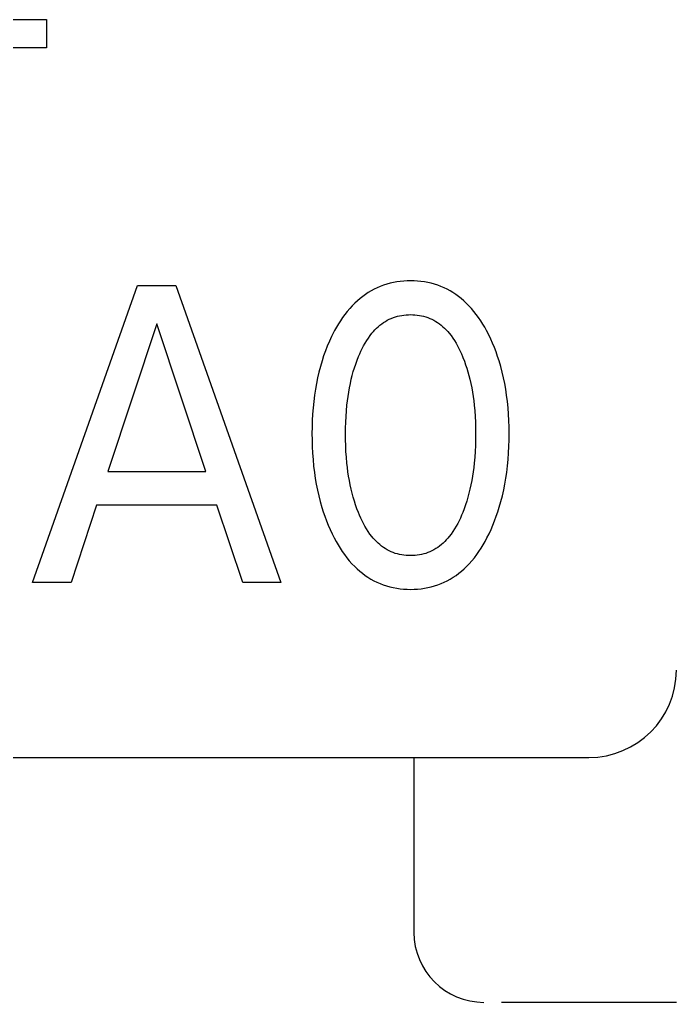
# Model space of a CAD drawing. Extents: x 10 to 879, y 6 to 221.
# Drawn here: x 682.83 to 685.573, y 133.269 to 137.375 of the extents above; entities that cross this region are included whole.
import ezdxf

# ---------------------------------------------------------------- set-up
doc = ezdxf.new("R2010")
doc.units = 0
doc.header["$LTSCALE"] = 5
doc.header["$MEASUREMENT"] = 0
doc.layers.get('0').update_dxf_attribs({"linetype": 'CONTINUOUS'})

msp = doc.modelspace()

# ---------------------------------------------------------------- linework, layer by layer
at = {"color": 7, "linetype": 'Continuous'}
for p, q in [((682.5697, 137.3746), (682.9419, 137.3746)), ((682.9419, 137.3746), (682.9419, 137.2575)), ((682.9419, 137.2575), (682.5697, 137.2575)), ((684.4052, 136.2786), (684.391, 136.2761)), ((684.4194, 136.2805), (684.4052, 136.2786)), ((684.4338, 136.2819), (684.4194, 136.2805)), ((684.4482, 136.2827), (684.4338, 136.2819)), ((684.4626, 136.283), (684.4482, 136.2827)), ((684.477, 136.2827), (684.4626, 136.283)), ((684.4915, 136.2819), (684.477, 136.2827)), ((684.5058, 136.2805), (684.4915, 136.2819)), ((684.5201, 136.2786), (684.5058, 136.2805)), ((684.5343, 136.2761), (684.5201, 136.2786)), ((682.8833, 135.0223), (683.3216, 136.2645)), ((683.3216, 136.2645), (683.4821, 136.2645)), ((683.4821, 136.2645), (683.9205, 135.0223)), ((684.2981, 136.2415), (684.286, 136.2342)), ((684.3105, 136.2482), (684.2981, 136.2415)), ((684.3232, 136.2543), (684.3105, 136.2482)), ((684.3361, 136.2599), (684.3232, 136.2543)), ((684.3496, 136.2649), (684.3361, 136.2599)), ((684.3632, 136.2692), (684.3496, 136.2649)), ((684.377, 136.2729), (684.3632, 136.2692)), ((684.391, 136.2761), (684.377, 136.2729)), ((684.5483, 136.273), (684.5343, 136.2761)), ((684.5622, 136.2692), (684.5483, 136.273)), ((684.5759, 136.2649), (684.5622, 136.2692)), ((684.5894, 136.2599), (684.5759, 136.2649)), ((684.6023, 136.2543), (684.5894, 136.2599)), ((684.615, 136.2482), (684.6023, 136.2543)), ((684.6274, 136.2415), (684.615, 136.2482)), ((684.6396, 136.2342), (684.6274, 136.2415)), ((684.2408, 136.2002), (684.2304, 136.1906)), ((684.2515, 136.2094), (684.2408, 136.2002)), ((684.2627, 136.2181), (684.2515, 136.2094)), ((684.2741, 136.2264), (684.2627, 136.2181)), ((684.286, 136.2342), (684.2741, 136.2264)), ((684.6514, 136.2264), (684.6396, 136.2342)), ((684.6629, 136.2182), (684.6514, 136.2264)), ((684.674, 136.2094), (684.6629, 136.2182)), ((684.6847, 136.2002), (684.674, 136.2094)), ((684.6951, 136.1906), (684.6847, 136.2002)), ((684.198, 136.1553), (684.1882, 136.1427)), ((684.2083, 136.1675), (684.198, 136.1553)), ((684.2191, 136.1793), (684.2083, 136.1675)), ((684.2304, 136.1906), (684.2191, 136.1793)), ((684.7064, 136.1793), (684.6951, 136.1906)), ((684.7171, 136.1675), (684.7064, 136.1793)), ((684.7274, 136.1553), (684.7171, 136.1675)), ((684.7372, 136.1427), (684.7274, 136.1553)), ((684.1698, 136.1165), (684.1613, 136.103)), ((684.1788, 136.1297), (684.1698, 136.1165)), ((684.1882, 136.1427), (684.1788, 136.1297)), ((684.3496, 136.1086), (684.3575, 136.1137)), ((684.3575, 136.1137), (684.3655, 136.1184)), ((684.3655, 136.1184), (684.3738, 136.1226)), ((684.3738, 136.1226), (684.3821, 136.1264)), ((684.3821, 136.1264), (684.3906, 136.1297)), ((684.3906, 136.1297), (684.3993, 136.1327)), ((684.3993, 136.1327), (684.408, 136.1352)), ((684.408, 136.1352), (684.4169, 136.1373)), ((684.4169, 136.1373), (684.4259, 136.1391)), ((684.4259, 136.1391), (684.435, 136.1404)), ((684.435, 136.1404), (684.4442, 136.1414)), ((684.4442, 136.1414), (684.4534, 136.1419)), ((684.4534, 136.1419), (684.4626, 136.1421)), ((684.4626, 136.1421), (684.4718, 136.1419)), ((684.4718, 136.1419), (684.481, 136.1414)), ((684.481, 136.1414), (684.4901, 136.1404)), ((684.4901, 136.1404), (684.4992, 136.1391)), ((684.4992, 136.1391), (684.5082, 136.1373)), ((684.5082, 136.1373), (684.5171, 136.1352)), ((684.5171, 136.1352), (684.5259, 136.1327)), ((684.5259, 136.1327), (684.5346, 136.1297)), ((684.5346, 136.1297), (684.543, 136.1264)), ((684.543, 136.1264), (684.5513, 136.1226)), ((684.5513, 136.1226), (684.5596, 136.1184)), ((684.5596, 136.1184), (684.5677, 136.1137)), ((684.5677, 136.1137), (684.5755, 136.1086)), ((684.7465, 136.1297), (684.7372, 136.1427)), ((684.7554, 136.1165), (684.7465, 136.1297)), ((684.7639, 136.1029), (684.7554, 136.1165)), ((683.4026, 136.1043), (683.1982, 135.4871)), ((683.6078, 135.4871), (683.4026, 136.1043)), ((684.1454, 136.0752), (684.1425, 136.0699)), ((684.1531, 136.0892), (684.1454, 136.0752)), ((684.1613, 136.103), (684.1531, 136.0892)), ((684.3075, 136.0713), (684.3139, 136.0782)), ((684.3139, 136.0782), (684.3206, 136.0849)), ((684.3206, 136.0849), (684.3275, 136.0913)), ((684.3275, 136.0913), (684.3346, 136.0974)), ((684.3346, 136.0974), (684.342, 136.1031)), ((684.342, 136.1031), (684.3496, 136.1086)), ((684.5755, 136.1086), (684.5832, 136.1031)), ((684.5832, 136.1031), (684.5905, 136.0974)), ((684.5905, 136.0974), (684.5977, 136.0913)), ((684.5977, 136.0913), (684.6046, 136.0849)), ((684.6046, 136.0849), (684.6112, 136.0782)), ((684.6112, 136.0782), (684.6176, 136.0713)), ((684.7721, 136.0892), (684.7639, 136.1029)), ((684.7798, 136.0752), (684.7721, 136.0892)), ((684.7888, 136.0578), (684.7798, 136.0752)), ((684.1327, 136.0504), (684.1235, 136.0307)), ((684.1425, 136.0699), (684.1327, 136.0504)), ((684.2728, 136.0232), (684.2793, 136.0339)), ((684.2793, 136.0339), (684.2862, 136.0443)), ((684.2862, 136.0443), (684.2936, 136.0544)), ((684.2936, 136.0544), (684.3014, 136.0642)), ((684.3014, 136.0642), (684.3075, 136.0713)), ((684.6176, 136.0713), (684.6238, 136.0642)), ((684.6238, 136.0642), (684.6316, 136.0544)), ((684.6316, 136.0544), (684.6389, 136.0443)), ((684.6389, 136.0443), (684.6459, 136.0339)), ((684.6459, 136.0339), (684.6524, 136.0232)), ((684.7973, 136.0402), (684.7888, 136.0578)), ((684.8053, 136.0224), (684.7973, 136.0402)), ((684.1069, 135.9904), (684.0996, 135.9699)), ((684.1149, 136.0107), (684.1069, 135.9904)), ((684.1235, 136.0307), (684.1149, 136.0107)), ((684.2502, 135.9785), (684.2553, 135.9899)), ((684.2553, 135.9899), (684.2608, 136.0012)), ((684.2608, 136.0012), (684.2666, 136.0123)), ((684.2666, 136.0123), (684.2728, 136.0232)), ((684.6524, 136.0232), (684.6586, 136.0123)), ((684.6586, 136.0123), (684.6644, 136.0012)), ((684.6644, 136.0012), (684.6698, 135.9899)), ((684.6698, 135.9899), (684.675, 135.9785)), ((684.8128, 136.0044), (684.8053, 136.0224)), ((684.8198, 135.9862), (684.8128, 136.0044)), ((684.0928, 135.9492), (684.0859, 135.9258)), ((684.0996, 135.9699), (684.0928, 135.9492)), ((684.2335, 135.9358), (684.2392, 135.9514)), ((684.2392, 135.9514), (684.2453, 135.9669)), ((684.2453, 135.9669), (684.2502, 135.9785)), ((684.675, 135.9785), (684.6799, 135.9669)), ((684.6799, 135.9669), (684.6815, 135.9628)), ((684.6815, 135.9628), (684.6873, 135.9479)), ((684.8263, 135.9678), (684.8198, 135.9862)), ((684.8324, 135.9492), (684.8263, 135.9678)), ((684.8393, 135.9258), (684.8324, 135.9492)), ((684.0859, 135.9258), (684.0796, 135.9021)), ((684.2235, 135.9041), (684.2283, 135.92)), ((684.2283, 135.92), (684.2335, 135.9358)), ((684.6873, 135.9479), (684.6926, 135.933)), ((684.6926, 135.933), (684.6975, 135.9179)), ((684.6975, 135.9179), (684.7021, 135.9026)), ((684.8456, 135.9021), (684.8393, 135.9258)), ((684.0741, 135.8783), (684.0692, 135.8543)), ((684.0796, 135.9021), (684.0741, 135.8783)), ((684.211, 135.8542), (684.215, 135.8719)), ((684.215, 135.8719), (684.2191, 135.8881)), ((684.2191, 135.8881), (684.2235, 135.9041)), ((684.7021, 135.9026), (684.7063, 135.8873)), ((684.7063, 135.8873), (684.7102, 135.8719)), ((684.7102, 135.8719), (684.7142, 135.8542)), ((684.8511, 135.8783), (684.8456, 135.9021)), ((684.856, 135.8543), (684.8511, 135.8783)), ((684.0649, 135.8302), (684.0612, 135.806)), ((684.0692, 135.8543), (684.0649, 135.8302)), ((684.2042, 135.8184), (684.2074, 135.8363)), ((684.2074, 135.8363), (684.211, 135.8542)), ((684.7142, 135.8542), (684.7178, 135.8363)), ((684.7178, 135.8363), (684.721, 135.8184)), ((684.8603, 135.8302), (684.856, 135.8543)), ((684.8639, 135.806), (684.8603, 135.8302)), ((684.0612, 135.806), (684.0579, 135.7794)), ((684.1989, 135.7823), (684.2014, 135.8004)), ((684.2014, 135.8004), (684.2042, 135.8184)), ((684.721, 135.8184), (684.7238, 135.8004)), ((684.7238, 135.8004), (684.7262, 135.7823)), ((684.8673, 135.7794), (684.8639, 135.806)), ((684.0552, 135.7527), (684.0532, 135.726)), ((684.0579, 135.7794), (684.0552, 135.7527)), ((684.1946, 135.7402), (684.1968, 135.7642)), ((684.1968, 135.7642), (684.1989, 135.7823)), ((684.7262, 135.7823), (684.7283, 135.7642)), ((684.7283, 135.7642), (684.7306, 135.7402)), ((684.8699, 135.7527), (684.8673, 135.7794)), ((684.8719, 135.726), (684.8699, 135.7527)), ((684.0532, 135.726), (684.0518, 135.6992)), ((684.1917, 135.6921), (684.1929, 135.7162)), ((684.1929, 135.7162), (684.1946, 135.7402)), ((684.7306, 135.7402), (684.7323, 135.7162)), ((684.7323, 135.7162), (684.7335, 135.6921)), ((684.8733, 135.6992), (684.8719, 135.726)), ((684.051, 135.6724), (684.0507, 135.6456)), ((684.0518, 135.6992), (684.051, 135.6724)), ((684.1908, 135.6438), (684.191, 135.668)), ((684.191, 135.668), (684.1917, 135.6921)), ((684.7335, 135.6921), (684.7342, 135.668)), ((684.7342, 135.668), (684.7344, 135.6438)), ((684.8742, 135.6724), (684.8733, 135.6992)), ((684.8744, 135.6456), (684.8742, 135.6724)), ((684.0507, 135.6456), (684.051, 135.6183)), ((684.191, 135.6194), (684.1908, 135.6438)), ((684.7344, 135.6438), (684.7342, 135.6194)), ((684.8742, 135.6184), (684.8744, 135.6456)), ((684.051, 135.6183), (684.0518, 135.5911)), ((684.0518, 135.5911), (684.0532, 135.5638)), ((684.1917, 135.5949), (684.191, 135.6194)), ((684.1928, 135.5704), (684.1917, 135.5949)), ((684.7335, 135.5949), (684.7323, 135.5704)), ((684.7342, 135.6194), (684.7335, 135.5949)), ((684.872, 135.564), (684.8734, 135.5912)), ((684.8734, 135.5912), (684.8742, 135.6184)), ((684.0532, 135.5638), (684.0551, 135.5366)), ((684.1945, 135.546), (684.1928, 135.5704)), ((684.1968, 135.5217), (684.1945, 135.546)), ((684.7306, 135.546), (684.7284, 135.5217)), ((684.7323, 135.5704), (684.7306, 135.546)), ((684.87, 135.5369), (684.872, 135.564)), ((684.0551, 135.5366), (684.0578, 135.5095)), ((684.0578, 135.5095), (684.0611, 135.4824)), ((684.1988, 135.5033), (684.1968, 135.5217)), ((684.2012, 135.4849), (684.1988, 135.5033)), ((684.7263, 135.5033), (684.7239, 135.4849)), ((684.7284, 135.5217), (684.7263, 135.5033)), ((684.8641, 135.4828), (684.8674, 135.5098)), ((684.8674, 135.5098), (684.87, 135.5369)), ((683.1982, 135.4871), (683.6078, 135.4871)), ((684.0611, 135.4824), (684.0647, 135.4579)), ((684.0647, 135.4579), (684.0689, 135.4334)), ((684.204, 135.4666), (684.2012, 135.4849)), ((684.2072, 135.4484), (684.204, 135.4666)), ((684.7212, 135.4666), (684.718, 135.4484)), ((684.7239, 135.4849), (684.7212, 135.4666)), ((684.8563, 135.4338), (684.8605, 135.4582)), ((684.8605, 135.4582), (684.8641, 135.4828)), ((684.0689, 135.4334), (684.0737, 135.409)), ((684.2107, 135.4303), (684.2072, 135.4484)), ((684.2147, 135.4122), (684.2107, 135.4303)), ((684.7145, 135.4303), (684.7105, 135.4122)), ((684.718, 135.4484), (684.7145, 135.4303)), ((684.8515, 135.4094), (684.8563, 135.4338)), ((684.0737, 135.409), (684.0791, 135.3848)), ((684.0791, 135.3848), (684.0853, 135.3607)), ((684.2187, 135.3958), (684.2147, 135.4122)), ((684.223, 135.3795), (684.2187, 135.3958)), ((684.2278, 135.3633), (684.223, 135.3795)), ((684.7021, 135.3795), (684.6974, 135.3633)), ((684.7065, 135.3958), (684.7021, 135.3795)), ((684.7105, 135.4122), (684.7065, 135.3958)), ((684.8399, 135.3611), (684.846, 135.3852)), ((684.846, 135.3852), (684.8515, 135.4094)), ((683.1513, 135.3463), (683.0453, 135.0223)), ((683.654, 135.3463), (683.1513, 135.3463)), ((683.7615, 135.0223), (683.654, 135.3463)), ((684.0853, 135.3607), (684.0921, 135.3369)), ((684.0921, 135.3369), (684.098, 135.3181)), ((684.2329, 135.3472), (684.2278, 135.3633)), ((684.2385, 135.3313), (684.2329, 135.3472)), ((684.6922, 135.3472), (684.6866, 135.3313)), ((684.6974, 135.3633), (684.6922, 135.3472)), ((684.8271, 135.3184), (684.8331, 135.3373)), ((684.8331, 135.3373), (684.8399, 135.3611)), ((684.098, 135.3181), (684.1045, 135.2994)), ((684.1045, 135.2994), (684.1113, 135.2809)), ((684.2445, 135.3155), (684.2385, 135.3313)), ((684.2494, 135.3036), (684.2445, 135.3155)), ((684.2545, 135.2918), (684.2494, 135.3036)), ((684.26, 135.2802), (684.2545, 135.2918)), ((684.6706, 135.2918), (684.6652, 135.2802)), ((684.6758, 135.3036), (684.6706, 135.2918)), ((684.6806, 135.3155), (684.6758, 135.3036)), ((684.6866, 135.3313), (684.6806, 135.3155)), ((684.8138, 135.2811), (684.8207, 135.2997)), ((684.8207, 135.2997), (684.8271, 135.3184)), ((684.1113, 135.2809), (684.1187, 135.2626)), ((684.1187, 135.2626), (684.1266, 135.2445)), ((684.2658, 135.2688), (684.26, 135.2802)), ((684.2719, 135.2576), (684.2658, 135.2688)), ((684.2785, 135.2466), (684.2719, 135.2576)), ((684.6532, 135.2576), (684.6467, 135.2466)), ((684.6594, 135.2688), (684.6532, 135.2576)), ((684.6652, 135.2802), (684.6594, 135.2688)), ((684.7986, 135.2446), (684.8065, 135.2628)), ((684.8065, 135.2628), (684.8138, 135.2811)), ((684.1266, 135.2445), (684.1349, 135.2266)), ((684.1349, 135.2266), (684.1438, 135.2089)), ((684.2855, 135.2358), (684.2785, 135.2466)), ((684.2929, 135.2254), (684.2855, 135.2358)), ((684.3007, 135.2152), (684.2929, 135.2254)), ((684.3069, 135.2079), (684.3007, 135.2152)), ((684.6244, 135.2152), (684.6183, 135.2079)), ((684.6323, 135.2254), (684.6244, 135.2152)), ((684.6397, 135.2358), (684.6323, 135.2254)), ((684.6467, 135.2466), (684.6397, 135.2358)), ((684.7813, 135.2089), (684.7902, 135.2267)), ((684.7902, 135.2267), (684.7986, 135.2446)), ((684.1438, 135.2089), (684.1516, 135.1945)), ((684.1516, 135.1945), (684.1597, 135.1803)), ((684.1597, 135.1803), (684.1683, 135.1663)), ((684.3133, 135.2008), (684.3069, 135.2079)), ((684.3199, 135.194), (684.3133, 135.2008)), ((684.3268, 135.1874), (684.3199, 135.194)), ((684.334, 135.1811), (684.3268, 135.1874)), ((684.3414, 135.1752), (684.334, 135.1811)), ((684.349, 135.1696), (684.3414, 135.1752)), ((684.3569, 135.1643), (684.349, 135.1696)), ((684.5761, 135.1696), (684.5682, 135.1643)), ((684.5838, 135.1752), (684.5761, 135.1696)), ((684.5912, 135.1811), (684.5838, 135.1752)), ((684.5984, 135.1874), (684.5912, 135.1811)), ((684.6053, 135.194), (684.5984, 135.1874)), ((684.6119, 135.2008), (684.6053, 135.194)), ((684.6183, 135.2079), (684.6119, 135.2008)), ((684.757, 135.1663), (684.7655, 135.1803)), ((684.7655, 135.1803), (684.7736, 135.1945)), ((684.7736, 135.1945), (684.7813, 135.2089)), ((684.1683, 135.1663), (684.1772, 135.1526)), ((684.1772, 135.1526), (684.1866, 135.1393)), ((684.1866, 135.1393), (684.1965, 135.1262)), ((684.3651, 135.1595), (684.3569, 135.1643)), ((684.3734, 135.155), (684.3651, 135.1595)), ((684.3817, 135.1512), (684.3734, 135.155)), ((684.3902, 135.1477), (684.3817, 135.1512)), ((684.3989, 135.1447), (684.3902, 135.1477)), ((684.4077, 135.1421), (684.3989, 135.1447)), ((684.4167, 135.1399), (684.4077, 135.1421)), ((684.4257, 135.1381), (684.4167, 135.1399)), ((684.4349, 135.1368), (684.4257, 135.1381)), ((684.4441, 135.1358), (684.4349, 135.1368)), ((684.4533, 135.1352), (684.4441, 135.1358)), ((684.4626, 135.135), (684.4533, 135.1352)), ((684.4719, 135.1352), (684.4626, 135.135)), ((684.4811, 135.1358), (684.4719, 135.1352)), ((684.4903, 135.1368), (684.4811, 135.1358)), ((684.4994, 135.1381), (684.4903, 135.1368)), ((684.5085, 135.1399), (684.4994, 135.1381)), ((684.5174, 135.1421), (684.5085, 135.1399)), ((684.5263, 135.1447), (684.5174, 135.1421)), ((684.5349, 135.1477), (684.5263, 135.1447)), ((684.5434, 135.1512), (684.5349, 135.1477)), ((684.5518, 135.155), (684.5434, 135.1512)), ((684.5601, 135.1595), (684.5518, 135.155)), ((684.5682, 135.1643), (684.5601, 135.1595)), ((684.7289, 135.1262), (684.7387, 135.1393)), ((684.7387, 135.1393), (684.7481, 135.1527)), ((684.7481, 135.1527), (684.757, 135.1663)), ((684.1965, 135.1262), (684.2068, 135.1136)), ((684.2068, 135.1136), (684.2177, 135.1014)), ((684.2177, 135.1014), (684.2291, 135.0896)), ((684.2291, 135.0896), (684.2394, 135.0797)), ((684.6861, 135.0797), (684.6964, 135.0896)), ((684.6964, 135.0896), (684.7078, 135.1014)), ((684.7078, 135.1014), (684.7186, 135.1136)), ((684.7186, 135.1136), (684.7289, 135.1262)), ((684.2394, 135.0797), (684.2502, 135.0702)), ((684.2502, 135.0702), (684.2614, 135.0612)), ((684.2614, 135.0612), (684.2729, 135.0527)), ((684.2729, 135.0527), (684.2847, 135.0446)), ((684.6408, 135.0446), (684.6526, 135.0526)), ((684.6526, 135.0526), (684.6642, 135.0612)), ((684.6642, 135.0612), (684.6753, 135.0702)), ((684.6753, 135.0702), (684.6861, 135.0797)), ((683.0453, 135.0223), (682.8833, 135.0223)), ((683.9205, 135.0223), (683.7615, 135.0223)), ((684.2847, 135.0446), (684.2969, 135.0371)), ((684.2969, 135.0371), (684.3094, 135.0301)), ((684.3094, 135.0301), (684.3222, 135.0237)), ((684.3222, 135.0237), (684.3353, 135.018)), ((684.3353, 135.018), (684.3488, 135.0128)), ((684.3488, 135.0128), (684.3625, 135.0084)), ((684.3625, 135.0084), (684.3764, 135.0045)), ((684.3764, 135.0045), (684.3905, 135.0013)), ((684.5349, 135.0013), (684.549, 135.0045)), ((684.549, 135.0045), (684.5629, 135.0083)), ((684.5629, 135.0083), (684.5767, 135.0128)), ((684.5767, 135.0128), (684.5902, 135.018)), ((684.5902, 135.018), (684.6033, 135.0237)), ((684.6033, 135.0237), (684.6161, 135.0301)), ((684.6161, 135.0301), (684.6286, 135.0371)), ((684.6286, 135.0371), (684.6408, 135.0446)), ((684.3905, 135.0013), (684.4047, 134.9987)), ((684.4047, 134.9987), (684.4191, 134.9967)), ((684.4191, 134.9967), (684.4335, 134.9953)), ((684.4335, 134.9953), (684.448, 134.9944)), ((684.448, 134.9944), (684.4626, 134.9941)), ((684.4626, 134.9941), (684.4772, 134.9944)), ((684.4772, 134.9944), (684.4917, 134.9952)), ((684.4917, 134.9952), (684.5062, 134.9966)), ((684.5062, 134.9966), (684.5206, 134.9986)), ((684.5206, 134.9986), (684.5349, 135.0013)), ((674.9776, 134.2916), (685.2073, 134.2916)), ((684.4766, 134.2916), (684.4766, 133.5609)), ((685.5726, 133.2686), (684.8419, 133.2686))]:
    msp.add_line(p, q, dxfattribs=at)
for centre, radius, start, end in [((685.2073, 134.657), 0.3653, 270, 0), ((684.7688, 133.5609), 0.2923, 180, 270)]:
    msp.add_arc(centre, radius, start, end, dxfattribs=at)

doc.saveas('drawing.dxf')
